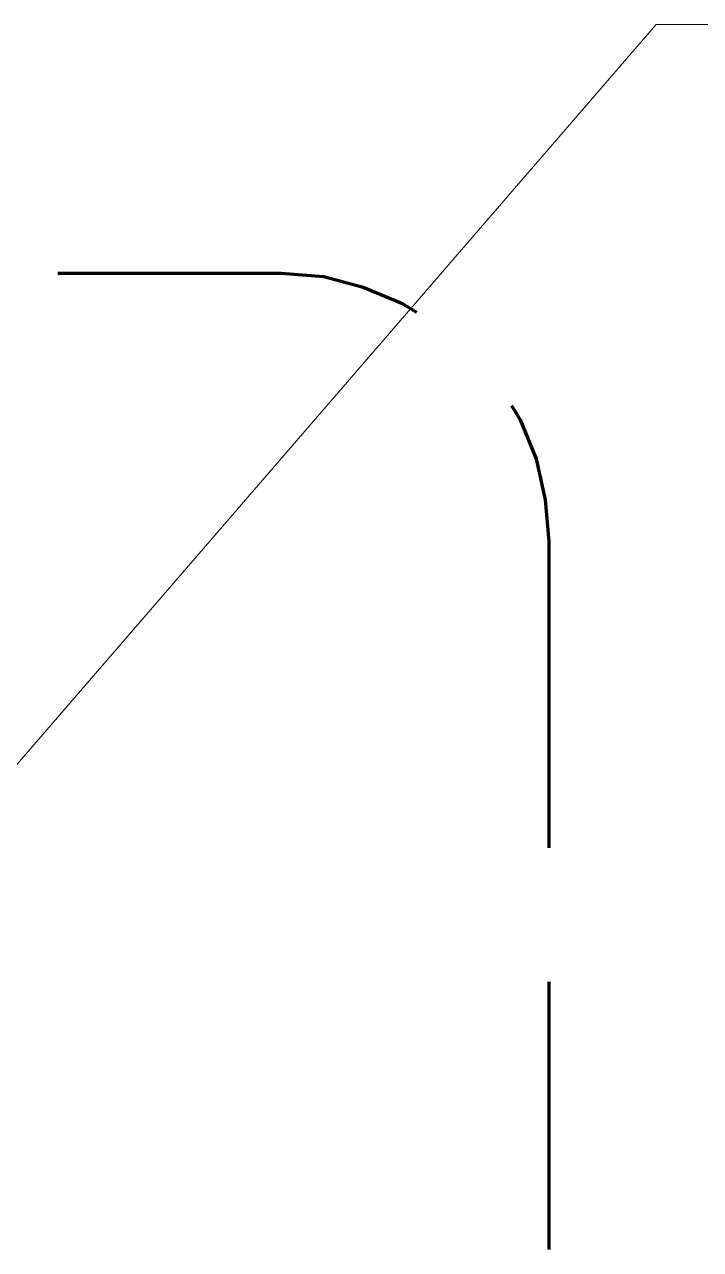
# Model space of a CAD drawing. Extents: x 261 to 424, y 0 to 368.
# Drawn here: x 352.72 to 362.82, y 76.04 to 94.35 of the extents above; entities that cross this region are included whole.
import ezdxf

# ---------------------------------------------------------------- set-up
doc = ezdxf.new("R2010")
doc.units = 0
doc.header["$MEASUREMENT"] = 0
doc.layers.add('Dt-Iden', color=3, linetype='Continuous', lineweight=20)
doc.layers.add('Dt-Text', color=121, linetype='Continuous', lineweight=20)
doc.styles.get("Standard").update_dxf_attribs({"font": 'Arial.ttf'})
doc.dimstyles.new('1 Inch', dxfattribs={"dimtxt": 1.09375, "dimasz": 1.125, "dimexe": 1.125, "dimexo": 0.5625, "dimgap": 0.84375, "dimtad": 1, "dimdec": 4, "dimzin": 3, "dimdsep": 46, "dimlunit": 4, "dimtxsty": 'Standard', "dimblk": 'ARCHTICK', "dimcen": 0.5625, "dimdle": 1.125, "dimclrd": 253, "dimclre": 253, "dimclrt": 256, "dimadec": 0, "dimazin": 0, "dimtfac": 0.6, "dimtdec": 4, "dimtix": 1, "dimtmove": 2, "dimatfit": 0, "dimfxl": 1, "dimfrac": 1, "dimtolj": 1, "dimtzin": 0, "dimlwd": 9, "dimlwe": 9, "dimarcsym": 0})

# ---------------------------------------------------------------- blocks, each defined once
blk = doc.blocks.new('_ArchTick')
at = {"color": 0, "linetype": 'ByBlock', "const_width": 0.15}
blk.add_lwpolyline([(-0.5, -0.5), (0.5, 0.5)], dxfattribs=at)

msp = doc.modelspace()

# ---------------------------------------------------------------- linework, layer by layer
at = {"layer": 'Dt-Iden', "linetype": 'Continuous', "lineweight": 211}
msp.add_line((360.55665, 80.04233), (360.55665, 76.04233), dxfattribs=at)
for points in [[(358.58332, 90.04233), (358.36999, 90.17567), (357.78332, 90.41567), (357.19665, 90.57567), (356.55665, 90.629), (353.22332, 90.629)], [(359.99666, 88.65567), (360.12999, 88.44233), (360.36999, 87.85567), (360.50332, 87.24233), (360.55665, 86.629), (360.55665, 82.04233)]]:
    msp.add_lwpolyline(points, dxfattribs=at)

# ---------------------------------------------------------------- leaders
at = {"layer": 'Dt-Text', "annotation_type": 0, "has_hookline": 1, "hookline_direction": 0, "text_width": 19.42786}
msp.add_leader([(351.03094, 81.46324), (362.1605, 94.34745), (363.91346, 94.34745)], dimstyle='1 Inch', override={"dimgap": 0.84375, "dimtad": 0}, dxfattribs=at)

doc.saveas('drawing.dxf')
